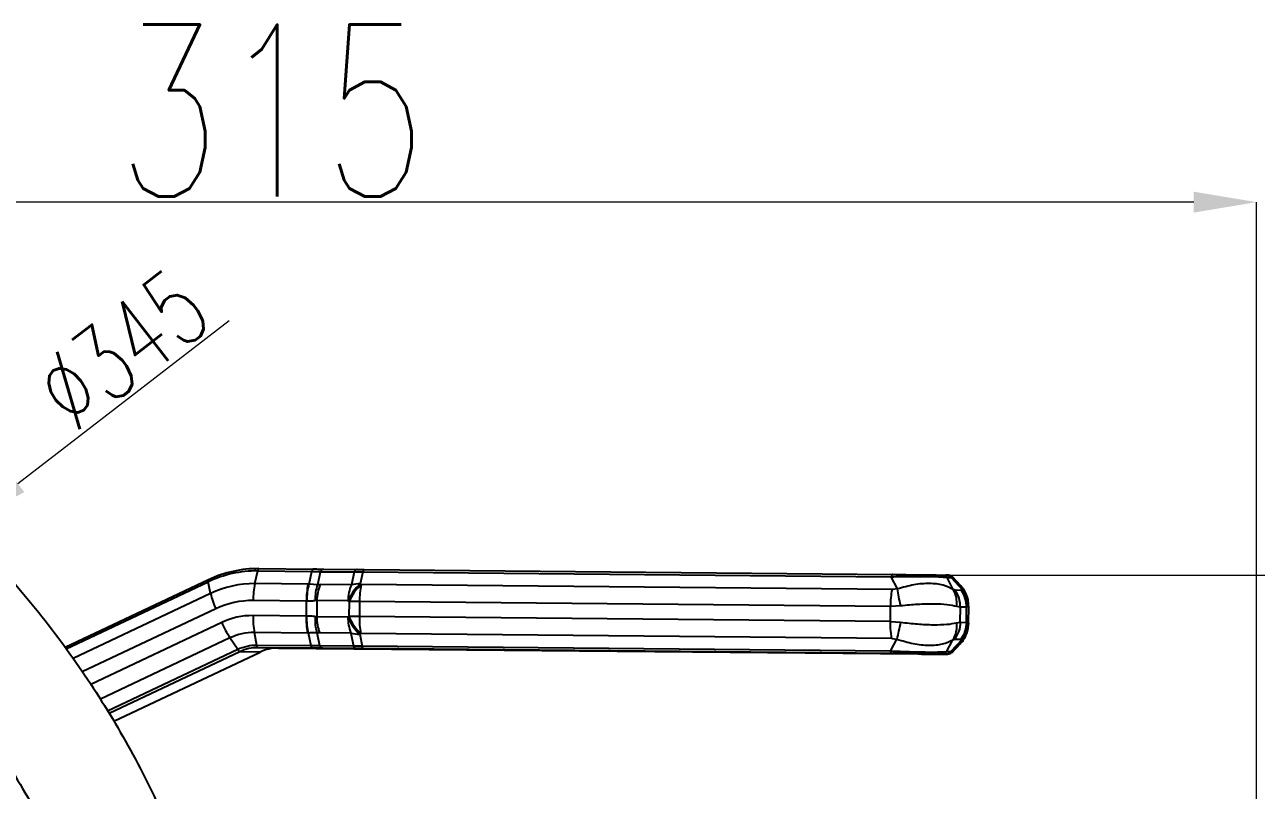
# Model space of a CAD drawing. Header units: millimetres. Extents: x 2448 to 4397, y 790 to 2168.
# Drawn here: x 3273.9 to 3470.4, y 1238 to 1360.1 of the extents above; entities that cross this region are included whole.
import ezdxf

# ---------------------------------------------------------------- set-up
doc = ezdxf.new("R2010")
doc.units = ezdxf.units.MM
doc.layers.add('AM_5', color=3, linetype='Continuous', lineweight=25)
doc.layers.add('标注', color=3, linetype='Continuous', lineweight=13)
doc.styles.add('SLDTEXTSTYLE1', font='txt.shx', dxfattribs={"width": 0.7, "bigfont": 'gbcbig.shx'})
doc.dimstyles.new('SLDDIMSTYLE12$0', dxfattribs={"dimtxt": 12, "dimasz": 10, "dimexe": 0, "dimexo": 0.0625, "dimgap": 0.875, "dimtad": 1, "dimdec": 1, "dimlfac": 1.8, "dimrnd": 1e-09, "dimzin": 12, "dimdsep": 46, "dimtxsty": 'SLDTEXTSTYLE1', "dimcen": 0.09, "dimdle": 8.16, "dimclrd": 3, "dimclre": 3, "dimadec": 0, "dimazin": 3, "dimtfac": 1, "dimtdec": 1, "dimtofl": 0, "dimtmove": 0, "dimatfit": 3, "dimfxl": 0, "dimfrac": 2, "dimtolj": 1, "dimlwd": 5, "dimlwe": 5, "dimarcsym": 0})
doc.dimstyles.new('SLDDIMSTYLE12$3', dxfattribs={"dimtxt": 12, "dimasz": 10, "dimexe": 0, "dimexo": 0.0625, "dimgap": 0.875, "dimtad": 1, "dimdec": 1, "dimlfac": 1.8, "dimrnd": 1e-09, "dimzin": 12, "dimdsep": 46, "dimtxsty": 'SLDTEXTSTYLE1', "dimcen": 0.09, "dimdle": 8.16, "dimclrd": 3, "dimclre": 3, "dimadec": 0, "dimazin": 3, "dimtfac": 1, "dimtdec": 1, "dimtofl": 0, "dimtmove": 0, "dimatfit": 3, "dimfxl": 0, "dimfrac": 2, "dimtolj": 1, "dimlwd": 5, "dimlwe": 5, "dimarcsym": 0})

# ---------------------------------------------------------------- blocks, each defined once
blk = doc.blocks.new('*D56')
at = {"layer": 'Defpoints', "color": 0, "transparency": 16777216}
for p in [(3156.38, 1331.76), (3156.38, 1170.64), (3470.4, 1160.77)]:
    blk.add_point(p, dxfattribs=at)
at = {"layer": '标注', "color": 3, "linetype": 'Continuous', "lineweight": 5, "transparency": 16777216}
for p, q in [((3156.38, 1170.7), (3156.38, 1331.76)), ((3460.4, 1331.76), (3166.38, 1331.76))]:
    blk.add_line(p, q, dxfattribs=at)
at = {"layer": '标注', "color": 3, "lineweight": 5, "transparency": 16777216}
blk.add_line((3470.4, 1160.83), (3470.4, 1331.76), dxfattribs=at)
at = {"layer": '标注', "color": 3, "transparency": 16777216}
for points in [[(3166.38, 1333.43), (3166.38, 1330.09), (3156.38, 1331.76)], [(3460.4, 1333.43), (3460.4, 1330.09), (3470.4, 1331.76)]]:
    blk.add_solid(points, dxfattribs=at)
at = {"layer": '标注', "color": 0, "transparency": 16777216, "insert": (3313.39, 1346.35), "char_height": 12, "attachment_point": 5, "style": 'SLDTEXTSTYLE1'}
blk.add_mtext('\\A1;{\\H2.28571x;315}', dxfattribs=at)
blk = doc.blocks.new('*D60')
at = {"layer": 'Defpoints', "color": 0, "transparency": 16777216}
for p in [(3420.38, 1272.29), (3690.58, 1272.29), (3156.38, 1170.64)]:
    blk.add_point(p, dxfattribs=at)
at = {"layer": '标注', "color": 3, "linetype": 'Continuous', "lineweight": 5, "transparency": 16777216}
for p, q in [((3420.45, 1272.29), (3690.58, 1272.29)), ((3690.58, 1180.64), (3690.58, 1262.29))]:
    blk.add_line(p, q, dxfattribs=at)
at = {"layer": '标注', "color": 3, "lineweight": 5, "transparency": 16777216}
blk.add_line((3156.44, 1170.64), (3690.58, 1170.64), dxfattribs=at)
at = {"layer": '标注', "color": 3, "transparency": 16777216}
for points in [[(3688.91, 1262.29), (3692.25, 1262.29), (3690.58, 1272.29)], [(3688.91, 1180.64), (3692.25, 1180.64), (3690.58, 1170.64)]]:
    blk.add_solid(points, dxfattribs=at)
at = {"layer": '标注', "color": 0, "transparency": 16777216, "insert": (3678.28, 1221.46), "char_height": 10, "attachment_point": 5, "rotation": 90, "style": 'SLDTEXTSTYLE1'}
blk.add_mtext('\\A1;{\\H2.28571x;115}', dxfattribs=at)
blk = doc.blocks.new('*D52')
at = {"layer": 'AM_5', "color": 3, "linetype": 'Continuous', "lineweight": 5, "transparency": 16777216}
blk.add_line((3306.54, 1312.84), (3272.85, 1286.84), dxfattribs=at)
at = {"layer": 'AM_5', "color": 3, "lineweight": 5, "transparency": 16777216}
for p, q in [((3205.48, 1234.9), (3205.66, 1234.9)), ((3205.57, 1234.81), (3205.57, 1234.99))]:
    blk.add_line(p, q, dxfattribs=at)
at = {"layer": 'AM_5', "color": 3, "transparency": 16777216}
blk.add_solid([(3271.83, 1288.16), (3273.87, 1285.52), (3264.94, 1280.73)], dxfattribs=at)
at = {"layer": 'Defpoints', "color": 0, "transparency": 16777216}
for p in [(3264.94, 1280.73), (3146.2, 1189.07)]:
    blk.add_point(p, dxfattribs=at)
at = {"layer": 'AM_5', "color": 0, "transparency": 16777216, "insert": (3289.45, 1308.33), "char_height": 12, "attachment_point": 5, "rotation": 37.6642, "style": 'SLDTEXTSTYLE1'}
blk.add_mtext('\\A1;%%C345', dxfattribs=at)

msp = doc.modelspace()

# ---------------------------------------------------------------- linework, layer by layer
at = {"color": 7, "linetype": 'Continuous', "lineweight": 25}
for p, q in [((3311.296, 1273.315), (3319.946, 1273.234)), ((3321.609, 1273.22), (3321.469, 1273.195)), ((3321.609, 1273.22), (3326.977, 1273.176)), ((3303.224, 1271.537), (3280.381, 1260.749)), ((3280.547, 1260.522), (3303.196, 1271.219)), ((3303.583, 1269.369), (3303.196, 1271.219)), ((3310.653, 1270.926), (3311.094, 1272.958)), ((3311.094, 1272.958), (3319.744, 1272.878)), ((3319.302, 1270.843), (3319.744, 1272.878)), ((3320.672, 1270.76), (3321.123, 1272.833)), ((3321.123, 1272.833), (3326.49, 1272.79)), ((3326.49, 1272.79), (3326.044, 1270.737)), ((3327.883, 1272.81), (3327.465, 1270.887)), ((3327.883, 1272.81), (3412.168, 1272.024)), ((3328.085, 1273.166), (3412.37, 1272.381)), ((3413.146, 1270.079), (3412.168, 1272.024)), ((3420.385, 1272.291), (3421.03, 1272.28)), ((3422.051, 1269.98), (3421.073, 1271.925)), ((3421.073, 1271.925), (3421.718, 1271.914)), ((3421.718, 1271.914), (3421.858, 1271.962)), ((3421.718, 1271.914), (3423.497, 1269.955)), ((3421.858, 1271.962), (3421.889, 1271.973)), ((3423.31, 1270.533), (3421.953, 1272.028)), ((3303.583, 1269.369), (3281.651, 1259.011)), ((3319.127, 1270.847), (3310.653, 1270.926)), ((3319.302, 1270.843), (3319.127, 1270.847)), ((3320.672, 1270.76), (3319.302, 1270.843)), ((3321.067, 1270.778), (3320.672, 1270.76)), ((3326.044, 1270.737), (3321.067, 1270.778)), ((3327.616, 1270.776), (3327.465, 1270.887)), ((3412.331, 1269.986), (3327.616, 1270.776)), ((3413.146, 1270.079), (3412.331, 1269.986)), ((3422.35, 1269.874), (3422.051, 1269.98)), ((3423.342, 1269.857), (3422.35, 1269.874)), ((3423.233, 1270.544), (3423.258, 1270.489)), ((3423.258, 1270.489), (3423.497, 1269.955)), ((3423.497, 1269.955), (3423.342, 1269.857)), ((3318.852, 1268.151), (3310.378, 1268.23)), ((3318.852, 1268.151), (3318.829, 1265.751)), ((3320.533, 1268.247), (3320.507, 1265.626)), ((3325.51, 1268.207), (3320.533, 1268.247)), ((3325.662, 1268.095), (3325.51, 1268.207)), ((3325.662, 1268.095), (3325.638, 1265.695)), ((3327.341, 1268.08), (3327.318, 1265.68)), ((3412.056, 1267.29), (3327.341, 1268.08)), ((3412.033, 1264.89), (3412.056, 1267.29)), ((3413.684, 1267.376), (3412.056, 1267.29)), ((3424.504, 1264.559), (3424.531, 1267.322)), ((3304.405, 1266.915), (3283.121, 1256.863)), ((3318.829, 1265.751), (3310.354, 1265.83)), ((3318.916, 1265.753), (3318.829, 1265.751)), ((3320.507, 1265.626), (3320.31, 1265.649)), ((3325.484, 1265.586), (3320.507, 1265.626)), ((3325.638, 1265.695), (3325.484, 1265.586)), ((3412.033, 1264.89), (3327.318, 1265.68)), ((3423.188, 1267.166), (3422.589, 1267.277)), ((3423.165, 1264.767), (3423.188, 1267.166)), ((3424.181, 1267.149), (3423.188, 1267.166)), ((3424.157, 1264.749), (3424.181, 1267.149)), ((3424.49, 1267.244), (3424.181, 1267.149)), ((3305.356, 1264.73), (3284.456, 1254.859)), ((3412.033, 1264.89), (3413.658, 1264.773)), ((3422.563, 1264.674), (3423.165, 1264.767)), ((3423.165, 1264.767), (3424.157, 1264.749)), ((3424.157, 1264.749), (3424.464, 1264.641)), ((3306.675, 1262.267), (3286.001, 1252.504)), ((3307.905, 1260.402), (3306.675, 1262.267)), ((3319.05, 1263.047), (3310.575, 1263.126)), ((3310.976, 1261.079), (3310.575, 1263.126)), ((3319.626, 1260.998), (3319.224, 1263.048)), ((3321.006, 1261.019), (3320.596, 1263.107)), ((3320.991, 1263.083), (3320.596, 1263.107)), ((3325.968, 1263.042), (3320.991, 1263.083)), ((3325.968, 1263.042), (3326.373, 1260.975)), ((3327.539, 1262.976), (3327.386, 1262.867)), ((3327.386, 1262.867), (3327.765, 1260.93)), ((3412.254, 1262.186), (3327.539, 1262.976)), ((3412.05, 1260.145), (3413.066, 1262.077)), ((3412.254, 1262.186), (3413.066, 1262.077)), ((3420.955, 1260.046), (3421.971, 1261.978)), ((3423.418, 1261.953), (3421.6, 1260.034)), ((3421.971, 1261.978), (3422.273, 1262.075)), ((3422.273, 1262.075), (3423.265, 1262.058)), ((3423.165, 1261.408), (3423.14, 1261.356)), ((3423.418, 1261.953), (3423.165, 1261.408)), ((3423.265, 1262.058), (3423.418, 1261.953)), ((3307.905, 1260.402), (3287.154, 1250.602)), ((3308.246, 1260.071), (3287.386, 1250.22)), ((3288.129, 1248.992), (3311.471, 1260.015)), ((3288.133, 1248.986), (3311.498, 1260.021)), ((3311.471, 1260.015), (3308.246, 1260.071)), ((3319.626, 1260.998), (3310.976, 1261.079)), ((3319.821, 1260.635), (3311.171, 1260.716)), ((3314.396, 1260.659), (3311.171, 1260.716)), ((3314.396, 1260.659), (3416.462, 1259.708)), ((3326.373, 1260.975), (3321.006, 1261.019)), ((3326.851, 1260.577), (3321.484, 1260.62)), ((3412.05, 1260.145), (3327.765, 1260.93)), ((3412.245, 1259.781), (3327.96, 1260.567)), ((3420.26, 1259.692), (3419.907, 1259.697)), ((3420.905, 1259.681), (3420.26, 1259.692)), ((3421.6, 1260.034), (3420.955, 1260.046)), ((3421.829, 1259.938), (3421.6, 1260.034)), ((3421.834, 1259.908), (3423.214, 1261.364))]:
    msp.add_line(p, q, dxfattribs=at)
at = {"color": 7, "linetype": 'Continuous', "lineweight": 25, "flags": 128}
for points in [[(3311.296, 1273.315), (3311.268, 1273.309), (3311.239, 1273.292), (3311.211, 1273.262), (3311.185, 1273.222), (3311.159, 1273.17), (3311.135, 1273.109), (3311.114, 1273.038), (3311.094, 1272.958)], [(3303.224, 1271.537), (3303.204, 1271.522), (3303.189, 1271.495), (3303.178, 1271.458), (3303.174, 1271.411), (3303.176, 1271.355), (3303.183, 1271.291), (3303.196, 1271.219)], [(3303.252, 1271.543), (3303.225, 1271.538), (3303.224, 1271.537)], [(3327.341, 1268.08), (3327.112, 1268.082), (3326.888, 1268.084), (3326.668, 1268.086), (3326.453, 1268.088), (3326.245, 1268.09), (3326.043, 1268.092), (3325.848, 1268.093), (3325.662, 1268.095)], [(3327.318, 1265.68), (3327.089, 1265.682), (3326.864, 1265.684), (3326.644, 1265.686), (3326.429, 1265.688), (3326.221, 1265.69), (3326.019, 1265.692), (3325.825, 1265.693), (3325.638, 1265.695)], [(3311.171, 1260.716), (3311.143, 1260.722), (3311.115, 1260.741), (3311.087, 1260.771), (3311.061, 1260.812), (3311.037, 1260.865), (3311.014, 1260.927), (3310.994, 1260.999), (3310.976, 1261.079)], [(3311.471, 1260.015), (3311.497, 1260.02), (3311.498, 1260.021)]]:
    msp.add_lwpolyline(points, dxfattribs=at)
at = {"color": 7, "linetype": 'Continuous', "lineweight": 25}
for centre, radius, start, end in [((3311.138, 1254.889), 18.427, 89.50598, 115.33797), ((3310.938, 1254.867), 18.092, 89.50598, 115.33797), ((3310.513, 1254.733), 16.193, 89.50598, 115.33797), ((3316.412, 1272.302), 13.161, 192.87983, 204.16502), ((3324.053, 1268.197), 13.676, 168.49211, 179.86263), ((3332.528, 1268.118), 13.676, 168.49211, 179.86263), ((3326.849, 1268.237), 6.315, 156.27767, 179.90907), ((3332.552, 1265.125), 7.686, 131.4371, 156.36499), ((3331.826, 1268.197), 6.315, 156.27771, 179.9091), ((3332.703, 1265.013), 7.686, 131.43697, 156.365), ((3327.371, 1264.972), 5.916, 89.09076, 102.96484), ((3341.017, 1268.047), 13.676, 168.49211, 179.86256), ((3310.26, 1254.55), 13.681, 89.50598, 115.33797), ((3310.255, 1254.384), 11.447, 89.50599, 115.33796), ((3324.084, 1265.592), 13.732, 179.00735, 190.34641), ((3332.559, 1265.513), 13.732, 179.00735, 190.34641), ((3326.84, 1265.512), 6.334, 178.96403, 202.54985), ((3331.817, 1265.471), 6.334, 178.96401, 202.54981), ((3332.608, 1268.542), 7.713, 202.54175, 227.38207), ((3332.761, 1268.652), 7.713, 202.54174, 227.38226), ((3341.048, 1265.442), 13.732, 179.00745, 190.34642), ((3320.591, 1271.301), 16.591, 203.3322, 212.98961), ((3310.498, 1254.192), 8.934, 89.50599, 115.33797), ((3327.402, 1268.814), 5.947, 256.04222, 269.8406), ((3310.916, 1254.044), 7.036, 89.50598, 115.33797), ((3308.516, 1260.69), 0.675, 205.23062, 246.45974), ((3311.114, 1254.015), 6.701, 89.50598, 115.33797), ((3314.338, 1253.959), 6.701, 89.50598, 115.33797)]:
    msp.add_arc(centre, radius, start, end, dxfattribs=at)
for points, knots in [([(3004.749, 1193.304), (3004.581, 1192.123), (3004.103, 1188.762), (3003.535, 1183.195), (3003.134, 1176.603), (3003.021, 1170), (3003.191, 1163.399), (3003.646, 1156.81), (3004.383, 1150.248), (3005.403, 1143.723), (3006.702, 1137.248), (3008.28, 1130.836), (3010.131, 1124.497), (3012.254, 1118.243), (3014.644, 1112.087), (3017.297, 1106.04), (3020.208, 1100.112), (3023.371, 1094.315), (3026.781, 1088.66), (3030.432, 1083.156), (3034.316, 1077.815), (3038.426, 1072.646), (3042.755, 1067.659), (3047.294, 1062.863), (3052.036, 1058.267), (3056.972, 1053.879), (3062.091, 1049.708), (3067.386, 1045.761), (3072.845, 1042.045), (3078.46, 1038.568), (3084.219, 1035.336), (3090.112, 1032.355), (3096.127, 1029.63), (3102.254, 1027.167), (3108.482, 1024.97), (3114.799, 1023.043), (3121.192, 1021.39), (3127.651, 1020.014), (3134.163, 1018.917), (3140.717, 1018.101), (3147.299, 1017.568), (3153.898, 1017.319), (3160.502, 1017.355), (3167.098, 1017.674), (3173.674, 1018.278), (3180.219, 1019.164), (3186.719, 1020.331), (3193.162, 1021.776), (3199.538, 1023.498), (3205.833, 1025.492), (3212.037, 1027.756), (3218.138, 1030.285), (3224.124, 1033.074), (3229.984, 1036.118), (3235.708, 1039.412), (3241.285, 1042.949), (3246.704, 1046.723), (3251.956, 1050.726), (3257.031, 1054.952), (3261.919, 1059.393), (3266.611, 1064.04), (3271.099, 1068.884), (3275.374, 1073.918), (3279.428, 1079.13), (3283.255, 1084.513), (3286.846, 1090.055), (3290.195, 1095.747), (3293.296, 1101.577), (3296.143, 1107.536), (3298.731, 1113.611), (3301.055, 1119.793), (3303.111, 1126.069), (3304.894, 1132.427), (3306.402, 1138.856), (3307.632, 1145.345), (3308.582, 1151.88), (3309.249, 1158.45), (3309.633, 1165.043), (3309.733, 1171.646), (3309.548, 1178.247), (3309.079, 1184.834), (3308.327, 1191.395), (3307.293, 1197.918), (3305.98, 1204.39), (3304.389, 1210.799), (3302.523, 1217.134), (3300.387, 1223.383), (3297.984, 1229.534), (3295.318, 1235.576), (3292.394, 1241.497), (3289.218, 1247.287), (3285.796, 1252.935), (3282.133, 1258.43), (3278.238, 1263.763), (3274.117, 1268.923), (3269.777, 1273.901), (3265.227, 1278.687), (3260.475, 1283.273), (3255.53, 1287.65), (3250.402, 1291.811), (3245.099, 1295.746), (3239.631, 1299.45), (3234.009, 1302.915), (3228.243, 1306.134), (3222.344, 1309.102), (3216.322, 1311.814), (3210.19, 1314.264), (3203.957, 1316.447), (3197.637, 1318.361), (3191.24, 1320), (3184.778, 1321.362), (3178.263, 1322.445), (3171.708, 1323.247), (3165.125, 1323.765), (3158.525, 1324), (3151.921, 1323.95), (3145.326, 1323.616), (3138.751, 1322.999), (3132.209, 1322.099), (3125.711, 1320.918), (3119.271, 1319.458), (3112.899, 1317.723), (3106.608, 1315.715), (3100.409, 1313.437), (3094.314, 1310.895), (3088.334, 1308.093), (3082.48, 1305.037), (3076.763, 1301.731), (3071.194, 1298.182), (3065.783, 1294.396), (3060.54, 1290.381), (3055.474, 1286.144), (3050.596, 1281.693), (3045.914, 1277.036), (3041.436, 1272.182), (3037.172, 1267.139), (3033.129, 1261.918), (3029.314, 1256.527), (3025.735, 1250.977), (3022.398, 1245.278), (3019.31, 1239.441), (3016.476, 1233.476), (3013.901, 1227.395), (3011.59, 1221.208), (3009.548, 1214.928), (3007.778, 1208.566), (3006.286, 1202.133), (3005.324, 1197.034), (3004.868, 1194.081), (3004.749, 1193.304)], [0, 0, 0, 0, 0.00371707, 0.01057073, 0.01742476, 0.02427878, 0.03113281, 0.03798684, 0.04484087, 0.0516949, 0.05854893, 0.06540296, 0.07225699, 0.07911102, 0.08596505, 0.09281907, 0.0996731, 0.10652713, 0.11338116, 0.12023519, 0.12708922, 0.13394325, 0.14079728, 0.14765131, 0.15450534, 0.16135937, 0.1682134, 0.17506743, 0.18192146, 0.18877549, 0.19562952, 0.20248355, 0.20933758, 0.21619161, 0.22304564, 0.22989967, 0.2367537, 0.24360773, 0.25046176, 0.25731579, 0.26416982, 0.27102385, 0.27787788, 0.28473191, 0.29158594, 0.29843997, 0.305294, 0.31214803, 0.31900206, 0.32585609, 0.33271012, 0.33956415, 0.34641818, 0.35327221, 0.36012624, 0.36698027, 0.3738343, 0.38068833, 0.38754236, 0.39439639, 0.40125042, 0.40810445, 0.41495848, 0.42181251, 0.42866653, 0.43552056, 0.44237459, 0.44922862, 0.45608265, 0.46293668, 0.46979071, 0.47664474, 0.48349877, 0.4903528, 0.49720683, 0.50406086, 0.51091488, 0.51776891, 0.52462294, 0.53147697, 0.538331, 0.54518503, 0.55203906, 0.55889309, 0.56574712, 0.57260114, 0.57945517, 0.5863092, 0.59316323, 0.60001726, 0.60687129, 0.61372532, 0.62057935, 0.62743338, 0.63428741, 0.64114144, 0.64799547, 0.6548495, 0.66170352, 0.66855755, 0.67541158, 0.68226561, 0.68911964, 0.69597367, 0.7028277, 0.70968173, 0.71653576, 0.72338979, 0.73024382, 0.73709785, 0.74395188, 0.75080591, 0.75765994, 0.76451397, 0.771368, 0.77822203, 0.78507606, 0.79193009, 0.79878412, 0.80563816, 0.81249219, 0.81934622, 0.82620025, 0.83305428, 0.83990831, 0.84676234, 0.85361637, 0.8604704, 0.86732443, 0.87417846, 0.88103249, 0.88788652, 0.89474054, 0.90159457, 0.9084486, 0.91530263, 0.92215666, 0.92901069, 0.93586472, 0.94271875, 0.94957278, 0.95642681, 0.96328084, 0.97013487, 0.9769889, 0.98384293, 0.99069696, 0.99755098, 1, 1, 1, 1]), ([(3124.233, 1302.064), (3125.661, 1302.411), (3129.098, 1303.246), (3134.615, 1304.248), (3140.758, 1305.113), (3146.937, 1305.685), (3153.134, 1305.976), (3159.338, 1305.983), (3165.537, 1305.705), (3171.716, 1305.143), (3177.862, 1304.299), (3183.964, 1303.174), (3190.007, 1301.771), (3195.98, 1300.092), (3201.87, 1298.141), (3207.664, 1295.923), (3213.35, 1293.441), (3218.917, 1290.701), (3224.352, 1287.709), (3229.645, 1284.471), (3234.783, 1280.994), (3239.757, 1277.286), (3244.556, 1273.353), (3249.169, 1269.204), (3253.588, 1264.848), (3257.802, 1260.295), (3261.803, 1255.553), (3265.582, 1250.633), (3269.133, 1245.545), (3272.446, 1240.299), (3275.515, 1234.907), (3278.334, 1229.38), (3280.897, 1223.73), (3283.198, 1217.968), (3285.233, 1212.107), (3286.997, 1206.159), (3288.487, 1200.136), (3289.699, 1194.051), (3290.629, 1187.917), (3291.286, 1181.747), (3291.628, 1175.554), (3291.748, 1171.271), (3291.673, 1169.059), (3291.668, 1168.913)], [0, 0, 0, 0, 0.0178666, 0.0430042, 0.0681417, 0.0932792, 0.1184167, 0.1435543, 0.1686918, 0.1938293, 0.2189668, 0.2441044, 0.2692419, 0.2943794, 0.319517, 0.3446545, 0.369792, 0.3949295, 0.4200671, 0.4452046, 0.4703421, 0.4954797, 0.5206172, 0.5457547, 0.5708923, 0.5960298, 0.6211673, 0.6463048, 0.6714424, 0.6965799, 0.7217174, 0.746855, 0.7719925, 0.79713, 0.8222676, 0.8474051, 0.8725426, 0.8976802, 0.9228177, 0.9479552, 0.9730928, 0.9982303, 1, 1, 1, 1]), ([(3321.478, 1273.195), (3321.239, 1273.199), (3320.76, 1273.207), (3320.175, 1273.212), (3319.882, 1273.214)], [0, 0, 0, 0, 0.4996452, 1, 1, 1, 1]), ([(3321.469, 1273.195), (3321.469, 1273.195), (3321.422, 1273.187), (3321.334, 1273.122), (3321.213, 1273.005), (3321.153, 1272.89), (3321.123, 1272.833)], [0, 0, 0, 0, 0.0017927, 0.3345285, 0.6672642, 1, 1, 1, 1]), ([(3319.744, 1272.878), (3319.992, 1272.874), (3320.496, 1272.866), (3320.912, 1272.844), (3321.123, 1272.833)], [0, 0, 0, 0, 0.4914989, 1, 1, 1, 1]), ([(3326.49, 1272.79), (3326.706, 1272.797), (3327.134, 1272.813), (3327.635, 1272.811), (3327.883, 1272.81)], [0, 0, 0, 0, 0.5049534, 1, 1, 1, 1]), ([(3326.977, 1273.176), (3327.169, 1273.174), (3327.509, 1273.172), (3327.911, 1273.168), (3328.085, 1273.166)], [0, 0, 0, 0, 0.56777287, 1, 1, 1, 1]), ([(3412.168, 1272.024), (3413.186, 1272.048), (3415.071, 1272.092), (3417.77, 1272.091), (3419.942, 1272.037), (3420.678, 1271.964), (3421.073, 1271.925)], [0, 0, 0, 0, 0.2702915, 0.5008839, 0.7316205, 1, 1, 1, 1]), ([(3412.37, 1272.381), (3413.074, 1272.374), (3414.384, 1272.361), (3416.304, 1272.342), (3418.024, 1272.323), (3419.551, 1272.304), (3420.093, 1272.296), (3420.385, 1272.291)], [0, 0, 0, 0, 0.2085412, 0.3881399, 0.5544367, 0.759769, 1, 1, 1, 1]), ([(3421.03, 1272.28), (3421.17, 1272.277), (3421.432, 1272.272), (3421.295, 1272.27), (3420.937, 1272.272), (3420.863, 1272.272)], [0, 0, 0, 0, 0.4801719, 0.8934495, 1, 1, 1, 1]), ([(3421.902, 1272.009), (3421.833, 1272.072), (3421.699, 1272.197), (3421.41, 1272.225), (3421.268, 1272.239)], [0, 0, 0, 0, 0.5097921, 1, 1, 1, 1]), ([(3318.94, 1268.148), (3318.969, 1268.634), (3319.028, 1269.607), (3319.21, 1270.431), (3319.302, 1270.843)], [0, 0, 0, 0, 0.5, 1, 1, 1, 1]), ([(3320.336, 1268.228), (3320.332, 1268.681), (3320.324, 1269.586), (3320.556, 1270.369), (3320.672, 1270.76)], [0, 0, 0, 0, 0.5008043, 1, 1, 1, 1]), ([(3422.051, 1269.98), (3421.546, 1270.246), (3420.539, 1270.774), (3418.303, 1271.011), (3415.765, 1270.827), (3414.021, 1270.329), (3413.146, 1270.079)], [0, 0, 0, 0, 0.2509209, 0.5000162, 0.7490448, 1, 1, 1, 1]), ([(3413.684, 1267.376), (3413.574, 1267.866), (3413.354, 1268.847), (3413.215, 1269.669), (3413.146, 1270.079)], [0, 0, 0, 0, 0.5000005, 1, 1, 1, 1]), ([(3422.589, 1267.277), (3422.608, 1267.763), (3422.648, 1268.74), (3422.251, 1269.565), (3422.051, 1269.98)], [0, 0, 0, 0, 0.4968674, 1, 1, 1, 1]), ([(3424.493, 1267.396), (3424.479, 1267.703), (3424.451, 1268.324), (3424.168, 1269.221), (3423.774, 1269.99), (3423.41, 1270.393), (3423.256, 1270.563)], [0, 0, 0, 0, 0.26375908, 0.53347488, 0.80335861, 1, 1, 1, 1]), ([(3424.489, 1267.244), (3424.44, 1267.734), (3424.34, 1268.714), (3423.778, 1269.542), (3423.497, 1269.955)], [0, 0, 0, 0, 0.5000008, 1, 1, 1, 1]), ([(3318.94, 1268.148), (3318.923, 1268.149), (3318.894, 1268.151), (3318.865, 1268.151), (3318.852, 1268.151)], [0, 0, 0, 0, 0.5601455, 1, 1, 1, 1]), ([(3320.336, 1268.228), (3320.116, 1268.192), (3319.684, 1268.122), (3319.185, 1268.14), (3318.94, 1268.148)], [0, 0, 0, 0, 0.5083155, 1, 1, 1, 1]), ([(3320.533, 1268.247), (3320.497, 1268.246), (3320.432, 1268.245), (3320.365, 1268.233), (3320.336, 1268.228)], [0, 0, 0, 0, 0.5576718, 1, 1, 1, 1]), ([(3422.589, 1267.277), (3422.116, 1267.38), (3421.174, 1267.584), (3418.964, 1267.688), (3416.4, 1267.637), (3414.592, 1267.463), (3413.684, 1267.376)], [0, 0, 0, 0, 0.2509207, 0.5000162, 0.7490448, 1, 1, 1, 1]), ([(3320.31, 1265.649), (3320.091, 1265.688), (3319.66, 1265.765), (3319.161, 1265.757), (3318.916, 1265.753)], [0, 0, 0, 0, 0.5080063, 1, 1, 1, 1]), ([(3319.224, 1263.048), (3319.141, 1263.463), (3318.975, 1264.292), (3318.935, 1265.266), (3318.916, 1265.753)], [0, 0, 0, 0, 0.50000001, 1, 1, 1, 1]), ([(3320.596, 1263.107), (3320.488, 1263.502), (3320.271, 1264.291), (3320.297, 1265.197), (3320.31, 1265.649)], [0, 0, 0, 0, 0.5008044, 1, 1, 1, 1]), ([(3412.254, 1262.186), (3412.173, 1262.705), (3412.042, 1263.547), (3412.036, 1264.517), (3412.033, 1264.89)], [0, 0, 0, 0, 0.6151611, 1, 1, 1, 1]), ([(3413.658, 1264.773), (3413.539, 1264.288), (3413.3, 1263.312), (3413.144, 1262.49), (3413.066, 1262.077)], [0, 0, 0, 0, 0.4968674, 1, 1, 1, 1]), ([(3413.658, 1264.773), (3414.564, 1264.668), (3416.369, 1264.458), (3418.931, 1264.352), (3421.142, 1264.405), (3422.088, 1264.584), (3422.563, 1264.674)], [0, 0, 0, 0, 0.2509552, 0.4999838, 0.7490793, 1, 1, 1, 1]), ([(3422.563, 1264.674), (3422.573, 1264.185), (3422.592, 1263.206), (3422.178, 1262.387), (3421.971, 1261.978)], [0, 0, 0, 0, 0.5000023, 1, 1, 1, 1]), ([(3423.161, 1261.338), (3423.319, 1261.505), (3423.692, 1261.901), (3424.102, 1262.663), (3424.404, 1263.555), (3424.444, 1264.175), (3424.464, 1264.482)], [0, 0, 0, 0, 0.197122, 0.4668532, 0.7364081, 1, 1, 1, 1]), ([(3424.464, 1264.641), (3424.405, 1264.156), (3424.287, 1263.179), (3423.709, 1262.363), (3423.418, 1261.953)], [0, 0, 0, 0, 0.4968674, 1, 1, 1, 1]), ([(3319.224, 1263.048), (3319.192, 1263.048), (3319.134, 1263.047), (3319.075, 1263.047), (3319.05, 1263.047)], [0, 0, 0, 0, 0.5599931, 1, 1, 1, 1]), ([(3320.596, 1263.107), (3320.596, 1263.107), (3320.397, 1263.098), (3319.966, 1263.082), (3319.47, 1263.059), (3319.224, 1263.048)], [0, 0, 0, 0, 0.0000072, 0.5039068, 1, 1, 1, 1]), ([(3413.066, 1262.077), (3413.937, 1261.81), (3415.67, 1261.277), (3418.204, 1261.038), (3420.444, 1261.223), (3421.461, 1261.726), (3421.971, 1261.978)], [0, 0, 0, 0, 0.2509552, 0.4999838, 0.7490792, 1, 1, 1, 1]), ([(3321.006, 1261.019), (3320.793, 1261.011), (3320.377, 1260.996), (3319.873, 1260.997), (3319.626, 1260.998)], [0, 0, 0, 0, 0.5117113, 1, 1, 1, 1]), ([(3321.484, 1260.62), (3321.226, 1260.622), (3320.72, 1260.627), (3320.117, 1260.632), (3319.821, 1260.635)], [0, 0, 0, 0, 0.5097088, 1, 1, 1, 1]), ([(3327.765, 1260.93), (3327.517, 1260.934), (3327.016, 1260.941), (3326.589, 1260.964), (3326.373, 1260.975)], [0, 0, 0, 0, 0.4950465, 1, 1, 1, 1]), ([(3327.96, 1260.567), (3327.739, 1260.569), (3327.338, 1260.573), (3327.002, 1260.575), (3326.851, 1260.577)], [0, 0, 0, 0, 0.5508938, 1, 1, 1, 1]), ([(3420.955, 1260.046), (3420.555, 1260.018), (3419.814, 1259.967), (3417.627, 1259.965), (3414.934, 1260.022), (3413.058, 1260.102), (3412.05, 1260.145)], [0, 0, 0, 0, 0.2705363, 0.5011773, 0.7319034, 1, 1, 1, 1]), ([(3419.907, 1259.697), (3419.756, 1259.7), (3419.385, 1259.705), (3418.287, 1259.719), (3416.678, 1259.737), (3414.569, 1259.759), (3413.059, 1259.773), (3412.245, 1259.781)], [0, 0, 0, 0, 0.1348294, 0.3312516, 0.5130994, 0.7375566, 1, 1, 1, 1]), ([(3416.462, 1259.708), (3417.138, 1259.702), (3418.397, 1259.69), (3419.874, 1259.678), (3420.891, 1259.671), (3421.375, 1259.671), (3421.069, 1259.677), (3420.905, 1259.681)], [0, 0, 0, 0, 0.2085412, 0.3881399, 0.5544367, 0.759769, 1, 1, 1, 1]), ([(3421.198, 1259.737), (3421.308, 1259.743), (3421.589, 1259.758), (3421.725, 1259.877), (3421.807, 1259.95)], [0, 0, 0, 0, 0.3929542, 1, 1, 1, 1])]:
    msp.add_open_spline(points, degree=3, knots=knots, dxfattribs=at)
for points in [[(3319.946, 1273.234), (3319.927, 1273.23), (3319.889, 1273.221), (3319.834, 1273.147), (3319.783, 1273.036), (3319.757, 1272.93), (3319.744, 1272.878)], [(3326.977, 1273.176), (3326.929, 1273.172), (3326.834, 1273.163), (3326.701, 1273.082), (3326.58, 1272.96), (3326.52, 1272.847), (3326.49, 1272.79)], [(3328.085, 1273.166), (3328.066, 1273.162), (3328.028, 1273.153), (3327.973, 1273.08), (3327.922, 1272.968), (3327.896, 1272.862), (3327.883, 1272.81)], [(3412.37, 1272.381), (3412.351, 1272.376), (3412.313, 1272.368), (3412.258, 1272.294), (3412.207, 1272.182), (3412.181, 1272.077), (3412.168, 1272.024)], [(3420.385, 1272.291), (3420.452, 1272.286), (3420.585, 1272.276), (3420.774, 1272.199), (3420.944, 1272.085), (3421.03, 1271.978), (3421.073, 1271.925)], [(3421.03, 1272.28), (3421.097, 1272.275), (3421.23, 1272.264), (3421.419, 1272.188), (3421.589, 1272.074), (3421.675, 1271.967), (3421.718, 1271.914)], [(3412.056, 1267.29), (3412.072, 1267.777), (3412.104, 1268.749), (3412.255, 1269.574), (3412.331, 1269.986)], [(3423.188, 1267.166), (3423.154, 1267.653), (3423.086, 1268.627), (3422.596, 1269.459), (3422.35, 1269.874)], [(3424.181, 1267.149), (3424.147, 1267.636), (3424.078, 1268.61), (3423.588, 1269.441), (3423.342, 1269.857)], [(3423.165, 1264.767), (3423.121, 1264.28), (3423.033, 1263.308), (3422.526, 1262.486), (3422.273, 1262.075)], [(3424.157, 1264.749), (3424.113, 1264.263), (3424.026, 1263.291), (3423.518, 1262.469), (3423.265, 1262.058)], [(3319.821, 1260.635), (3319.802, 1260.64), (3319.764, 1260.65), (3319.71, 1260.726), (3319.662, 1260.839), (3319.638, 1260.945), (3319.626, 1260.998)], [(3321.484, 1260.62), (3321.437, 1260.626), (3321.342, 1260.637), (3321.21, 1260.721), (3321.092, 1260.846), (3321.035, 1260.961), (3321.006, 1261.019)], [(3326.851, 1260.577), (3326.804, 1260.582), (3326.71, 1260.594), (3326.577, 1260.677), (3326.459, 1260.802), (3326.402, 1260.918), (3326.373, 1260.975)], [(3327.96, 1260.567), (3327.941, 1260.572), (3327.903, 1260.582), (3327.849, 1260.658), (3327.801, 1260.771), (3327.777, 1260.877), (3327.765, 1260.93)], [(3412.245, 1259.781), (3412.226, 1259.786), (3412.188, 1259.796), (3412.134, 1259.872), (3412.086, 1259.985), (3412.062, 1260.092), (3412.05, 1260.145)], [(3420.26, 1259.692), (3420.327, 1259.696), (3420.46, 1259.704), (3420.65, 1259.777), (3420.823, 1259.888), (3420.911, 1259.993), (3420.955, 1260.046)], [(3420.905, 1259.681), (3420.972, 1259.685), (3421.105, 1259.693), (3421.295, 1259.766), (3421.468, 1259.877), (3421.556, 1259.982), (3421.6, 1260.034)]]:
    msp.add_open_spline(points, degree=3, dxfattribs=at)

# ---------------------------------------------------------------- dimensions: what is measured, and where the dimension line sits
at = {"layer": 'AM_5'}
dim = msp.add_diameter_dim_2p(p1=(3146.196, 1189.072), p2=(3264.937, 1280.727), text='%%C345', dimstyle='SLDDIMSTYLE12$3', override={"dimlfac": 1, "dimpost": ''}, dxfattribs=at)
dim.commit()
dim.dimension.update_dxf_attribs({"geometry": '*D52', "text_midpoint": (3289.452, 1308.334)})
at = {"layer": '标注'}
dim = msp.add_linear_dim(base=(3156.377, 1331.761), p1=(3470.397, 1160.767), p2=(3156.377, 1170.637), text='{\\H2.28571x;315}', dimstyle='SLDDIMSTYLE12$0', override={"dimtdec": 3, "dimtzin": 0}, dxfattribs=at)
dim.commit()
dim.dimension.update_dxf_attribs({"geometry": '*D56', "text_midpoint": (3313.387, 1331.761), "dimtype": 160})
dim = msp.add_linear_dim(base=(3690.579, 1272.291), p1=(3156.377, 1170.637), p2=(3420.385, 1272.291), angle=90, text='{\\H2.28571x;115}', dimstyle='SLDDIMSTYLE12$0', override={"dimtxt": 10, "dimtdec": 3, "dimtzin": 0}, dxfattribs=at)
dim.commit()
dim.dimension.update_dxf_attribs({"geometry": '*D60', "text_midpoint": (3678.276, 1221.464)})

doc.saveas('drawing.dxf')
